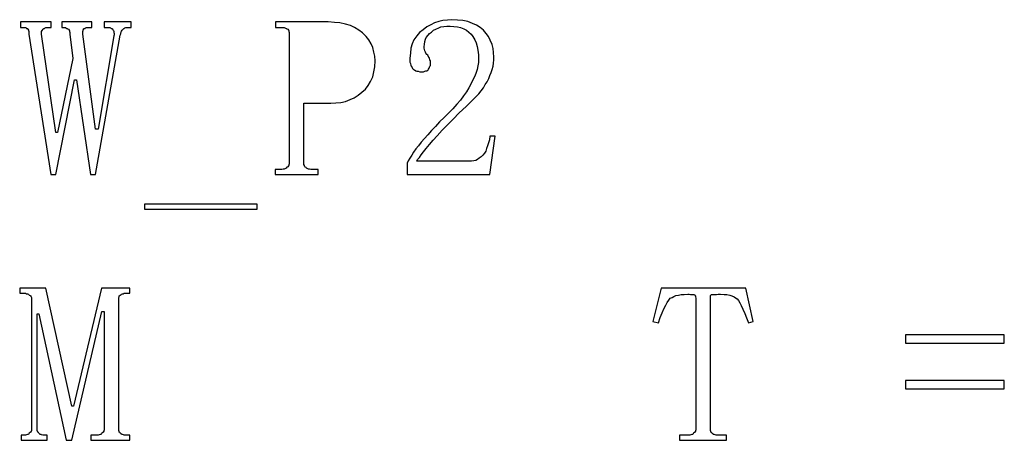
# Model space of a CAD drawing. Extents: x -166 to 204, y -124 to 146.
# Drawn here: x -95.86 to -74.31, y -87.46 to -78.25 of the extents above; entities that cross this region are included whole.
import ezdxf

# ---------------------------------------------------------------- set-up
doc = ezdxf.new("R2010")
doc.units = 0
doc.header["$MEASUREMENT"] = 0
doc.layers.get('0').update_dxf_attribs({"linetype": 'CONTINUOUS'})

msp = doc.modelspace()

# ---------------------------------------------------------------- linework, layer by layer
for points in [[(-93.42, -78.42), (-93.42, -78.3), (-93.42, -78.3), (-94.01, -78.3), (-94.01, -78.3), (-94.01, -78.42), (-94.01, -78.42), (-93.96, -78.42), (-93.96, -78.42), (-93.93, -78.42), (-93.93, -78.42), (-93.91, -78.42), (-93.91, -78.42), (-93.89, -78.42), (-93.89, -78.42), (-93.87, -78.43), (-93.87, -78.43), (-93.86, -78.44), (-93.86, -78.44), (-93.84, -78.44), (-93.84, -78.44), (-93.83, -78.45), (-93.83, -78.45), (-93.82, -78.47), (-93.82, -78.47), (-93.81, -78.49), (-93.81, -78.49), (-93.8, -78.51), (-93.8, -78.51), (-93.8, -78.53), (-93.8, -78.53), (-93.79, -78.55), (-93.79, -78.55), (-93.79, -78.58), (-93.79, -78.58), (-93.8, -78.6), (-93.8, -78.6), (-94.14, -80.65), (-94.14, -80.65), (-94.2, -80.65), (-94.2, -80.65), (-94.48, -78.57), (-94.48, -78.57), (-94.48, -78.55), (-94.48, -78.55), (-94.48, -78.53), (-94.48, -78.53), (-94.48, -78.51), (-94.48, -78.51), (-94.47, -78.49), (-94.47, -78.49), (-94.47, -78.48), (-94.47, -78.48), (-94.46, -78.46), (-94.46, -78.46), (-94.46, -78.45), (-94.46, -78.45), (-94.45, -78.44), (-94.45, -78.44), (-94.43, -78.44), (-94.43, -78.44), (-94.42, -78.43), (-94.42, -78.43), (-94.4, -78.42), (-94.4, -78.42), (-94.38, -78.42), (-94.38, -78.42), (-94.37, -78.42), (-94.37, -78.42), (-94.35, -78.42), (-94.35, -78.42), (-94.28, -78.42), (-94.28, -78.42), (-94.28, -78.3), (-94.28, -78.3), (-94.94, -78.3), (-94.94, -78.3), (-94.94, -78.42), (-94.94, -78.42), (-94.89, -78.42), (-94.89, -78.42), (-94.88, -78.42), (-94.88, -78.42), (-94.87, -78.42), (-94.87, -78.42), (-94.86, -78.42), (-94.86, -78.42), (-94.85, -78.43), (-94.85, -78.43), (-94.83, -78.44), (-94.83, -78.44), (-94.82, -78.44), (-94.82, -78.44), (-94.81, -78.45), (-94.81, -78.45), (-94.79, -78.46), (-94.79, -78.46), (-94.78, -78.48), (-94.78, -78.48), (-94.77, -78.49), (-94.77, -78.49), (-94.77, -78.51), (-94.77, -78.51), (-94.76, -78.53), (-94.76, -78.53), (-94.76, -78.55), (-94.76, -78.55), (-94.76, -78.57), (-94.76, -78.57), (-94.7, -79.1), (-94.7, -79.1), (-95.03, -80.72), (-95.03, -80.72), (-95.07, -80.72), (-95.07, -80.72), (-95.38, -78.57), (-95.38, -78.57), (-95.38, -78.55), (-95.38, -78.55), (-95.38, -78.53), (-95.38, -78.53), (-95.38, -78.51), (-95.38, -78.51), (-95.37, -78.49), (-95.37, -78.49), (-95.36, -78.48), (-95.36, -78.48), (-95.35, -78.46), (-95.35, -78.46), (-95.34, -78.45), (-95.34, -78.45), (-95.33, -78.44), (-95.33, -78.44), (-95.32, -78.44), (-95.32, -78.44), (-95.3, -78.43), (-95.3, -78.43), (-95.29, -78.42), (-95.29, -78.42), (-95.27, -78.42), (-95.27, -78.42), (-95.24, -78.42), (-95.24, -78.42), (-95.22, -78.42), (-95.22, -78.42), (-95.17, -78.42), (-95.17, -78.42), (-95.17, -78.3), (-95.17, -78.3), (-95.84, -78.3), (-95.84, -78.3), (-95.84, -78.42), (-95.84, -78.42), (-95.77, -78.42), (-95.77, -78.42), (-95.76, -78.42), (-95.76, -78.42), (-95.74, -78.42), (-95.74, -78.42), (-95.73, -78.42), (-95.73, -78.42), (-95.72, -78.43), (-95.72, -78.43), (-95.71, -78.44), (-95.71, -78.44), (-95.69, -78.44), (-95.69, -78.44), (-95.68, -78.45), (-95.68, -78.45), (-95.68, -78.46), (-95.68, -78.46), (-95.67, -78.48), (-95.67, -78.48), (-95.67, -78.49), (-95.67, -78.49), (-95.66, -78.51), (-95.66, -78.51), (-95.66, -78.53), (-95.66, -78.53), (-95.66, -78.55), (-95.66, -78.55), (-95.66, -78.57), (-95.66, -78.57), (-95.18, -81.64), (-95.18, -81.64), (-95.07, -81.64), (-95.07, -81.64), (-94.66, -79.57), (-94.66, -79.57), (-94.62, -79.57), (-94.62, -79.57), (-94.31, -81.64), (-94.31, -81.64), (-94.2, -81.64), (-94.2, -81.64), (-93.66, -78.59), (-93.66, -78.59), (-93.65, -78.56), (-93.65, -78.56), (-93.65, -78.54), (-93.65, -78.54), (-93.64, -78.52), (-93.64, -78.52), (-93.63, -78.5), (-93.63, -78.5), (-93.62, -78.48), (-93.62, -78.48), (-93.61, -78.47), (-93.61, -78.47), (-93.59, -78.45), (-93.59, -78.45), (-93.58, -78.44), (-93.58, -78.44), (-93.57, -78.44), (-93.57, -78.44), (-93.56, -78.43), (-93.56, -78.43), (-93.54, -78.42), (-93.54, -78.42), (-93.53, -78.42), (-93.53, -78.42), (-93.52, -78.42), (-93.52, -78.42), (-93.51, -78.42), (-93.51, -78.42), (-93.42, -78.42)], [(-89.11, -78.3), (-90.26, -78.3), (-90.26, -78.3), (-90.26, -78.42), (-90.26, -78.42), (-90.07, -78.42), (-90.07, -78.42), (-90.03, -78.44), (-90.03, -78.44), (-90.02, -78.44), (-90.02, -78.44), (-90.01, -78.45), (-90.01, -78.45), (-89.99, -78.46), (-89.99, -78.46), (-89.98, -78.48), (-89.98, -78.48), (-89.97, -78.49), (-89.97, -78.49), (-89.97, -78.51), (-89.97, -78.51), (-89.96, -78.53), (-89.96, -78.53), (-89.96, -81.41), (-89.96, -81.41), (-89.97, -81.42), (-89.97, -81.42), (-89.97, -81.44), (-89.97, -81.44), (-89.98, -81.45), (-89.98, -81.45), (-89.99, -81.47), (-89.99, -81.47), (-90.01, -81.48), (-90.01, -81.48), (-90.03, -81.5), (-90.03, -81.5), (-90.07, -81.52), (-90.07, -81.52), (-90.09, -81.52), (-90.09, -81.52), (-90.12, -81.53), (-90.12, -81.53), (-90.27, -81.53), (-90.27, -81.53), (-90.27, -81.64), (-90.27, -81.64), (-89.33, -81.64), (-89.33, -81.64), (-89.33, -81.53), (-89.33, -81.53), (-89.49, -81.53), (-89.49, -81.53), (-89.52, -81.52), (-89.52, -81.52), (-89.54, -81.52), (-89.54, -81.52), (-89.58, -81.5), (-89.58, -81.5), (-89.59, -81.49), (-89.59, -81.49), (-89.61, -81.48), (-89.61, -81.48), (-89.62, -81.47), (-89.62, -81.47), (-89.63, -81.45), (-89.63, -81.45), (-89.63, -81.44), (-89.63, -81.44), (-89.64, -81.42), (-89.64, -81.42), (-89.64, -80.08), (-89.64, -80.08), (-89.05, -80.08), (-89.05, -80.08), (-88.83, -80.06), (-88.83, -80.06), (-88.73, -80.04), (-88.73, -80.04), (-88.63, -80), (-88.63, -80), (-88.54, -79.96), (-88.54, -79.96), (-88.45, -79.9), (-88.45, -79.9), (-88.37, -79.84), (-88.37, -79.84), (-88.29, -79.77), (-88.29, -79.77), (-88.23, -79.69), (-88.23, -79.69), (-88.18, -79.6), (-88.18, -79.6), (-88.13, -79.5), (-88.13, -79.5), (-88.09, -79.28), (-88.09, -79.28), (-88.08, -79.15), (-88.08, -79.15), (-88.09, -79.05), (-88.09, -79.05), (-88.11, -78.96), (-88.11, -78.96), (-88.13, -78.86), (-88.13, -78.86), (-88.17, -78.78), (-88.17, -78.78), (-88.22, -78.69), (-88.22, -78.69), (-88.28, -78.62), (-88.28, -78.62), (-88.36, -78.54), (-88.36, -78.54), (-88.44, -78.48), (-88.44, -78.48), (-88.53, -78.42), (-88.53, -78.42), (-88.62, -78.38), (-88.62, -78.38), (-88.73, -78.35), (-88.73, -78.35), (-88.85, -78.32), (-88.85, -78.32), (-88.97, -78.31), (-88.97, -78.31), (-89.11, -78.3)], [(-85.82, -79.02), (-85.82, -79.12), (-85.82, -79.12), (-85.82, -79.19), (-85.82, -79.19), (-85.83, -79.26), (-85.83, -79.26), (-85.85, -79.34), (-85.85, -79.34), (-85.87, -79.41), (-85.87, -79.41), (-85.9, -79.49), (-85.9, -79.49), (-85.94, -79.57), (-85.94, -79.57), (-85.98, -79.65), (-85.98, -79.65), (-86.03, -79.74), (-86.03, -79.74), (-86.08, -79.83), (-86.08, -79.83), (-86.15, -79.92), (-86.15, -79.92), (-86.21, -80.01), (-86.21, -80.01), (-86.29, -80.1), (-86.29, -80.1), (-86.38, -80.2), (-86.38, -80.2), (-86.47, -80.29), (-86.47, -80.29), (-86.57, -80.39), (-86.57, -80.39), (-86.67, -80.49), (-86.67, -80.49), (-86.76, -80.59), (-86.76, -80.59), (-86.85, -80.68), (-86.85, -80.68), (-86.93, -80.77), (-86.93, -80.77), (-87, -80.85), (-87, -80.85), (-87.07, -80.93), (-87.07, -80.93), (-87.13, -81.01), (-87.13, -81.01), (-87.19, -81.08), (-87.19, -81.08), (-87.24, -81.15), (-87.24, -81.15), (-87.28, -81.22), (-87.28, -81.22), (-87.32, -81.28), (-87.32, -81.28), (-87.36, -81.34), (-87.36, -81.34), (-87.38, -81.39), (-87.38, -81.39), (-87.38, -81.64), (-87.38, -81.64), (-85.57, -81.64), (-85.57, -81.64), (-85.45, -80.8), (-85.45, -80.8), (-85.57, -80.8), (-85.57, -80.8), (-85.58, -80.88), (-85.58, -80.88), (-85.6, -80.95), (-85.6, -80.95), (-85.62, -81.01), (-85.62, -81.01), (-85.64, -81.07), (-85.64, -81.07), (-85.66, -81.13), (-85.66, -81.13), (-85.69, -81.17), (-85.69, -81.17), (-85.72, -81.22), (-85.72, -81.22), (-85.76, -81.25), (-85.76, -81.25), (-85.8, -81.28), (-85.8, -81.28), (-85.84, -81.31), (-85.84, -81.31), (-85.88, -81.33), (-85.88, -81.33), (-85.92, -81.34), (-85.92, -81.34), (-85.97, -81.35), (-85.97, -81.35), (-86.02, -81.35), (-86.02, -81.35), (-87.17, -81.35), (-87.17, -81.35), (-87.15, -81.31), (-87.15, -81.31), (-87.11, -81.27), (-87.11, -81.27), (-87.07, -81.21), (-87.07, -81.21), (-87.02, -81.14), (-87.02, -81.14), (-86.96, -81.07), (-86.96, -81.07), (-86.89, -80.98), (-86.89, -80.98), (-86.81, -80.89), (-86.81, -80.89), (-86.72, -80.79), (-86.72, -80.79), (-86.61, -80.67), (-86.61, -80.67), (-86.5, -80.55), (-86.5, -80.55), (-86.37, -80.43), (-86.37, -80.43), (-86.24, -80.29), (-86.24, -80.29), (-86.09, -80.15), (-86.09, -80.15), (-85.93, -79.99), (-85.93, -79.99), (-85.87, -79.93), (-85.87, -79.93), (-85.81, -79.87), (-85.81, -79.87), (-85.76, -79.81), (-85.76, -79.81), (-85.71, -79.74), (-85.71, -79.74), (-85.67, -79.67), (-85.67, -79.67), (-85.63, -79.61), (-85.63, -79.61), (-85.59, -79.54), (-85.59, -79.54), (-85.57, -79.47), (-85.57, -79.47), (-85.54, -79.41), (-85.54, -79.41), (-85.52, -79.34), (-85.52, -79.34), (-85.5, -79.27), (-85.5, -79.27), (-85.49, -79.2), (-85.49, -79.2), (-85.48, -79.13), (-85.48, -79.13), (-85.48, -79.07), (-85.48, -79.07), (-85.49, -78.97), (-85.49, -78.97), (-85.5, -78.88), (-85.5, -78.88), (-85.52, -78.79), (-85.52, -78.79), (-85.56, -78.7), (-85.56, -78.7), (-85.6, -78.62), (-85.6, -78.62), (-85.65, -78.55), (-85.65, -78.55), (-85.71, -78.48), (-85.71, -78.48), (-85.78, -78.42), (-85.78, -78.42), (-85.86, -78.37), (-85.86, -78.37), (-85.95, -78.33), (-85.95, -78.33), (-86.05, -78.29), (-86.05, -78.29), (-86.16, -78.27), (-86.16, -78.27), (-86.28, -78.26), (-86.28, -78.26), (-86.41, -78.25), (-86.41, -78.25), (-86.5, -78.26), (-86.5, -78.26), (-86.6, -78.27), (-86.6, -78.27), (-86.69, -78.29), (-86.69, -78.29), (-86.78, -78.32), (-86.78, -78.32), (-86.86, -78.36), (-86.86, -78.36), (-86.95, -78.41), (-86.95, -78.41), (-87.03, -78.47), (-87.03, -78.47), (-87.11, -78.53), (-87.11, -78.53), (-87.17, -78.6), (-87.17, -78.6), (-87.23, -78.69), (-87.23, -78.69), (-87.27, -78.78), (-87.27, -78.78), (-87.3, -78.87), (-87.3, -78.87), (-87.31, -78.98), (-87.31, -78.98), (-87.32, -79.09), (-87.32, -79.09), (-87.32, -79.14), (-87.32, -79.14), (-87.32, -79.18), (-87.32, -79.18), (-87.31, -79.21), (-87.31, -79.21), (-87.3, -79.25), (-87.3, -79.25), (-87.29, -79.27), (-87.29, -79.27), (-87.27, -79.3), (-87.27, -79.3), (-87.26, -79.32), (-87.26, -79.32), (-87.24, -79.34), (-87.24, -79.34), (-87.22, -79.35), (-87.22, -79.35), (-87.19, -79.37), (-87.19, -79.37), (-87.17, -79.38), (-87.17, -79.38), (-87.14, -79.38), (-87.14, -79.38), (-87.1, -79.39), (-87.1, -79.39), (-87.07, -79.39), (-87.07, -79.39), (-87.04, -79.39), (-87.04, -79.39), (-87.02, -79.39), (-87.02, -79.39), (-86.99, -79.38), (-86.99, -79.38), (-86.97, -79.37), (-86.97, -79.37), (-86.95, -79.37), (-86.95, -79.37), (-86.93, -79.36), (-86.93, -79.36), (-86.92, -79.34), (-86.92, -79.34), (-86.91, -79.33), (-86.91, -79.33), (-86.9, -79.31), (-86.9, -79.31), (-86.89, -79.29), (-86.89, -79.29), (-86.88, -79.27), (-86.88, -79.27), (-86.87, -79.25), (-86.87, -79.25), (-86.87, -79.22), (-86.87, -79.22), (-86.87, -79.19), (-86.87, -79.19), (-86.87, -79.17), (-86.87, -79.17), (-86.87, -79.15), (-86.87, -79.15), (-86.88, -79.13), (-86.88, -79.13), (-86.89, -79.1), (-86.89, -79.1), (-86.9, -79.08), (-86.9, -79.08), (-86.92, -79.05), (-86.92, -79.05), (-86.93, -79.03), (-86.93, -79.03), (-86.95, -79.01), (-86.95, -79.01), (-86.97, -78.98), (-86.97, -78.98), (-86.98, -78.96), (-86.98, -78.96), (-86.99, -78.93), (-86.99, -78.93), (-87, -78.9), (-87, -78.9), (-87.01, -78.87), (-87.01, -78.87), (-87.01, -78.84), (-87.01, -78.84), (-87, -78.79), (-87, -78.79), (-86.99, -78.73), (-86.99, -78.73), (-86.98, -78.68), (-86.98, -78.68), (-86.96, -78.64), (-86.96, -78.64), (-86.92, -78.59), (-86.92, -78.59), (-86.89, -78.55), (-86.89, -78.55), (-86.85, -78.52), (-86.85, -78.52), (-86.8, -78.48), (-86.8, -78.48), (-86.75, -78.46), (-86.75, -78.46), (-86.69, -78.43), (-86.69, -78.43), (-86.64, -78.41), (-86.64, -78.41), (-86.58, -78.4), (-86.58, -78.4), (-86.51, -78.39), (-86.51, -78.39), (-86.44, -78.39), (-86.44, -78.39), (-86.36, -78.4), (-86.36, -78.4), (-86.28, -78.41), (-86.28, -78.41), (-86.21, -78.42), (-86.21, -78.42), (-86.14, -78.45), (-86.14, -78.45), (-86.08, -78.48), (-86.08, -78.48), (-86.03, -78.52), (-86.03, -78.52), (-85.98, -78.57), (-85.98, -78.57), (-85.94, -78.62), (-85.94, -78.62), (-85.9, -78.69), (-85.9, -78.69), (-85.87, -78.76), (-85.87, -78.76), (-85.85, -78.84), (-85.85, -78.84), (-85.83, -78.92), (-85.83, -78.92), (-85.82, -79.02)], [(-93.13, -82.29), (-93.13, -82.4), (-93.13, -82.4), (-90.66, -82.4), (-90.66, -82.4), (-90.66, -82.29), (-90.66, -82.29), (-93.13, -82.29)], [(-93.69, -87.21), (-93.69, -87.19), (-93.69, -87.19), (-93.69, -84.39), (-93.69, -84.39), (-93.69, -84.37), (-93.69, -84.37), (-93.69, -84.35), (-93.69, -84.35), (-93.69, -84.33), (-93.69, -84.33), (-93.68, -84.32), (-93.68, -84.32), (-93.68, -84.3), (-93.68, -84.3), (-93.67, -84.29), (-93.67, -84.29), (-93.66, -84.28), (-93.66, -84.28), (-93.64, -84.27), (-93.64, -84.27), (-93.63, -84.26), (-93.63, -84.26), (-93.61, -84.25), (-93.61, -84.25), (-93.59, -84.25), (-93.59, -84.25), (-93.57, -84.24), (-93.57, -84.24), (-93.54, -84.24), (-93.54, -84.24), (-93.52, -84.24), (-93.52, -84.24), (-93.45, -84.24), (-93.45, -84.24), (-93.45, -84.13), (-93.45, -84.13), (-94.07, -84.13), (-94.07, -84.13), (-94.68, -86.71), (-94.68, -86.71), (-94.72, -86.71), (-94.72, -86.71), (-95.29, -84.13), (-95.29, -84.13), (-95.86, -84.13), (-95.86, -84.13), (-95.86, -84.24), (-95.86, -84.24), (-95.78, -84.24), (-95.78, -84.24), (-95.76, -84.24), (-95.76, -84.24), (-95.73, -84.24), (-95.73, -84.24), (-95.71, -84.25), (-95.71, -84.25), (-95.69, -84.25), (-95.69, -84.25), (-95.67, -84.26), (-95.67, -84.26), (-95.66, -84.27), (-95.66, -84.27), (-95.65, -84.28), (-95.65, -84.28), (-95.63, -84.29), (-95.63, -84.29), (-95.62, -84.3), (-95.62, -84.3), (-95.61, -84.32), (-95.61, -84.32), (-95.6, -84.33), (-95.6, -84.33), (-95.6, -84.35), (-95.6, -84.35), (-95.6, -84.37), (-95.6, -84.37), (-95.6, -84.39), (-95.6, -84.39), (-95.6, -87.19), (-95.6, -87.19), (-95.6, -87.21), (-95.6, -87.21), (-95.6, -87.23), (-95.6, -87.23), (-95.6, -87.25), (-95.6, -87.25), (-95.61, -87.26), (-95.61, -87.26), (-95.62, -87.28), (-95.62, -87.28), (-95.63, -87.29), (-95.63, -87.29), (-95.65, -87.3), (-95.65, -87.3), (-95.66, -87.32), (-95.66, -87.32), (-95.67, -87.33), (-95.67, -87.33), (-95.69, -87.33), (-95.69, -87.33), (-95.71, -87.34), (-95.71, -87.34), (-95.73, -87.35), (-95.73, -87.35), (-95.76, -87.35), (-95.76, -87.35), (-95.78, -87.35), (-95.78, -87.35), (-95.83, -87.35), (-95.83, -87.35), (-95.83, -87.46), (-95.83, -87.46), (-95.26, -87.46), (-95.26, -87.46), (-95.26, -87.35), (-95.26, -87.35), (-95.31, -87.35), (-95.31, -87.35), (-95.33, -87.35), (-95.33, -87.35), (-95.35, -87.35), (-95.35, -87.35), (-95.38, -87.34), (-95.38, -87.34), (-95.39, -87.33), (-95.39, -87.33), (-95.41, -87.33), (-95.41, -87.33), (-95.43, -87.32), (-95.43, -87.32), (-95.44, -87.3), (-95.44, -87.3), (-95.45, -87.29), (-95.45, -87.29), (-95.46, -87.28), (-95.46, -87.28), (-95.47, -87.26), (-95.47, -87.26), (-95.48, -87.25), (-95.48, -87.25), (-95.48, -87.23), (-95.48, -87.23), (-95.48, -87.21), (-95.48, -87.21), (-95.48, -87.19), (-95.48, -87.19), (-95.48, -84.69), (-95.48, -84.69), (-95.44, -84.69), (-95.44, -84.69), (-94.84, -87.46), (-94.84, -87.46), (-94.72, -87.46), (-94.72, -87.46), (-94.06, -84.64), (-94.06, -84.64), (-94.01, -84.64), (-94.01, -84.64), (-94.01, -87.19), (-94.01, -87.19), (-94.01, -87.21), (-94.01, -87.21), (-94.01, -87.23), (-94.01, -87.23), (-94.02, -87.25), (-94.02, -87.25), (-94.02, -87.26), (-94.02, -87.26), (-94.03, -87.28), (-94.03, -87.28), (-94.04, -87.29), (-94.04, -87.29), (-94.06, -87.3), (-94.06, -87.3), (-94.07, -87.32), (-94.07, -87.32), (-94.08, -87.33), (-94.08, -87.33), (-94.1, -87.33), (-94.1, -87.33), (-94.12, -87.34), (-94.12, -87.34), (-94.14, -87.35), (-94.14, -87.35), (-94.17, -87.35), (-94.17, -87.35), (-94.2, -87.35), (-94.2, -87.35), (-94.3, -87.35), (-94.3, -87.35), (-94.3, -87.46), (-94.3, -87.46), (-93.45, -87.46), (-93.45, -87.46), (-93.45, -87.35), (-93.45, -87.35), (-93.52, -87.35), (-93.52, -87.35), (-93.54, -87.35), (-93.54, -87.35), (-93.57, -87.35), (-93.57, -87.35), (-93.59, -87.34), (-93.59, -87.34), (-93.61, -87.33), (-93.61, -87.33), (-93.63, -87.33), (-93.63, -87.33), (-93.64, -87.32), (-93.64, -87.32), (-93.66, -87.3), (-93.66, -87.3), (-93.67, -87.29), (-93.67, -87.29), (-93.68, -87.28), (-93.68, -87.28), (-93.68, -87.26), (-93.68, -87.26), (-93.69, -87.25), (-93.69, -87.25), (-93.69, -87.23), (-93.69, -87.23), (-93.69, -87.21)], [(-81.42, -87.46), (-80.39, -87.46), (-80.39, -87.46), (-80.39, -87.35), (-80.39, -87.35), (-80.57, -87.35), (-80.57, -87.35), (-80.59, -87.35), (-80.59, -87.35), (-80.62, -87.35), (-80.62, -87.35), (-80.64, -87.34), (-80.64, -87.34), (-80.66, -87.33), (-80.66, -87.33), (-80.68, -87.33), (-80.68, -87.33), (-80.69, -87.32), (-80.69, -87.32), (-80.71, -87.3), (-80.71, -87.3), (-80.72, -87.29), (-80.72, -87.29), (-80.73, -87.28), (-80.73, -87.28), (-80.73, -87.26), (-80.73, -87.26), (-80.74, -87.25), (-80.74, -87.25), (-80.74, -87.23), (-80.74, -87.23), (-80.74, -87.21), (-80.74, -87.21), (-80.74, -87.19), (-80.74, -87.19), (-80.74, -84.48), (-80.74, -84.48), (-80.74, -84.43), (-80.74, -84.43), (-80.74, -84.39), (-80.74, -84.39), (-80.74, -84.35), (-80.74, -84.35), (-80.74, -84.33), (-80.74, -84.33), (-80.74, -84.3), (-80.74, -84.3), (-80.74, -84.29), (-80.74, -84.29), (-80.73, -84.28), (-80.73, -84.28), (-80.72, -84.27), (-80.72, -84.27), (-80.71, -84.27), (-80.71, -84.27), (-80.68, -84.27), (-80.68, -84.27), (-80.65, -84.27), (-80.65, -84.27), (-80.61, -84.27), (-80.61, -84.27), (-80.57, -84.26), (-80.57, -84.26), (-80.52, -84.26), (-80.52, -84.26), (-80.44, -84.27), (-80.44, -84.27), (-80.38, -84.27), (-80.38, -84.27), (-80.32, -84.28), (-80.32, -84.28), (-80.27, -84.3), (-80.27, -84.3), (-80.22, -84.32), (-80.22, -84.32), (-80.19, -84.34), (-80.19, -84.34), (-80.16, -84.36), (-80.16, -84.36), (-80.13, -84.4), (-80.13, -84.4), (-80.1, -84.45), (-80.1, -84.45), (-80.07, -84.51), (-80.07, -84.51), (-80.03, -84.59), (-80.03, -84.59), (-79.99, -84.68), (-79.99, -84.68), (-79.95, -84.78), (-79.95, -84.78), (-79.91, -84.89), (-79.91, -84.89), (-79.81, -84.86), (-79.81, -84.86), (-79.97, -84.13), (-79.97, -84.13), (-81.82, -84.13), (-81.82, -84.13), (-82, -84.86), (-82, -84.86), (-81.88, -84.89), (-81.88, -84.89), (-81.84, -84.77), (-81.84, -84.77), (-81.8, -84.67), (-81.8, -84.67), (-81.76, -84.58), (-81.76, -84.58), (-81.72, -84.5), (-81.72, -84.5), (-81.69, -84.44), (-81.69, -84.44), (-81.65, -84.39), (-81.65, -84.39), (-81.62, -84.35), (-81.62, -84.35), (-81.58, -84.33), (-81.58, -84.33), (-81.54, -84.31), (-81.54, -84.31), (-81.5, -84.29), (-81.5, -84.29), (-81.44, -84.28), (-81.44, -84.28), (-81.38, -84.27), (-81.38, -84.27), (-81.32, -84.27), (-81.32, -84.27), (-81.24, -84.26), (-81.24, -84.26), (-81.21, -84.26), (-81.21, -84.26), (-81.18, -84.27), (-81.18, -84.27), (-81.15, -84.27), (-81.15, -84.27), (-81.12, -84.27), (-81.12, -84.27), (-81.11, -84.27), (-81.11, -84.27), (-81.09, -84.27), (-81.09, -84.27), (-81.08, -84.28), (-81.08, -84.28), (-81.08, -84.29), (-81.08, -84.29), (-81.07, -84.3), (-81.07, -84.3), (-81.07, -84.32), (-81.07, -84.32), (-81.06, -84.35), (-81.06, -84.35), (-81.06, -84.38), (-81.06, -84.38), (-81.06, -84.41), (-81.06, -84.41), (-81.06, -84.45), (-81.06, -84.45), (-81.06, -87.19), (-81.06, -87.19), (-81.06, -87.21), (-81.06, -87.21), (-81.06, -87.23), (-81.06, -87.23), (-81.07, -87.25), (-81.07, -87.25), (-81.07, -87.26), (-81.07, -87.26), (-81.08, -87.28), (-81.08, -87.28), (-81.09, -87.29), (-81.09, -87.29), (-81.11, -87.3), (-81.11, -87.3), (-81.12, -87.32), (-81.12, -87.32), (-81.13, -87.33), (-81.13, -87.33), (-81.15, -87.33), (-81.15, -87.33), (-81.17, -87.34), (-81.17, -87.34), (-81.19, -87.35), (-81.19, -87.35), (-81.22, -87.35), (-81.22, -87.35), (-81.24, -87.35), (-81.24, -87.35), (-81.42, -87.35), (-81.42, -87.35), (-81.42, -87.46)], [(-76.47, -85.15), (-76.47, -85.33), (-76.47, -85.33), (-74.31, -85.33), (-74.31, -85.33), (-74.31, -85.15), (-74.31, -85.15), (-76.47, -85.15)], [(-76.47, -86.15), (-76.47, -86.33), (-76.47, -86.33), (-74.31, -86.33), (-74.31, -86.33), (-74.31, -86.15), (-74.31, -86.15), (-76.47, -86.15)]]:
    msp.add_lwpolyline(points)

doc.saveas('drawing.dxf')
